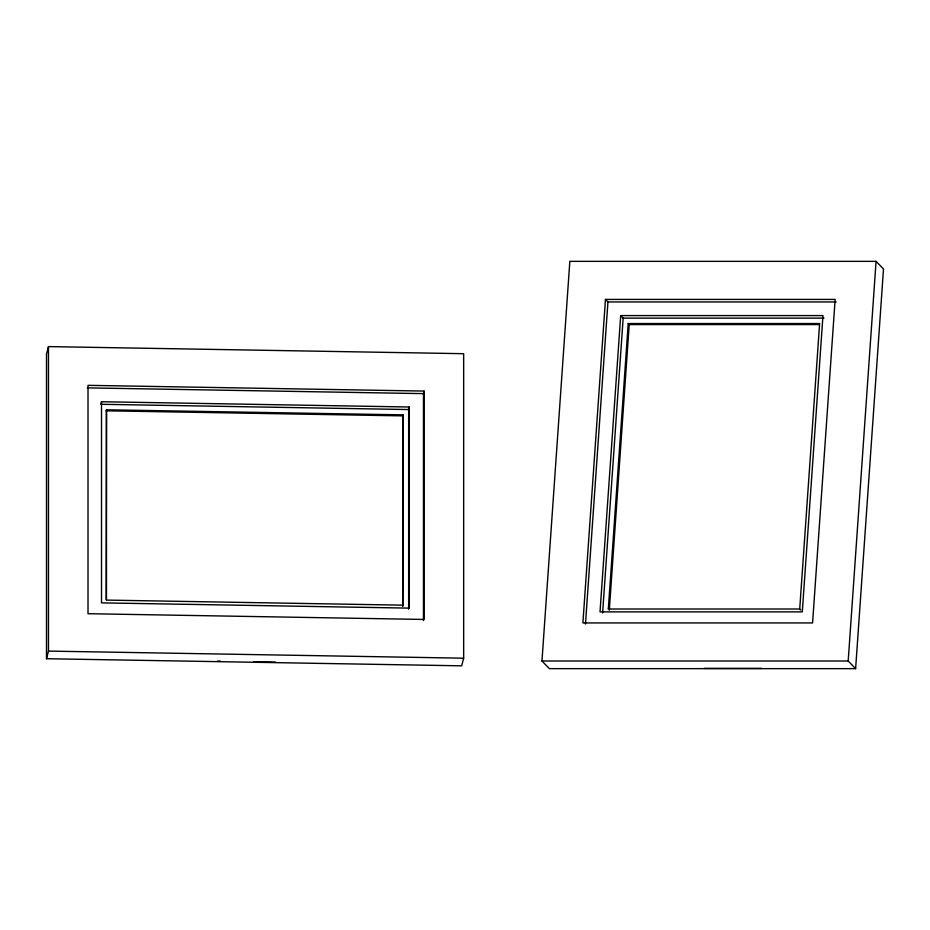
<?xml version="1.0" encoding="UTF-8"?>
<svg xmlns="http://www.w3.org/2000/svg" width="930" height="930" viewBox="0 0 930 930"><rect width="100%" height="100%" fill="white"/><g stroke="black" fill="none" stroke-linecap="round" stroke-linejoin="round"><path stroke-width="1.4" d="M541.969 660.998L569.834 261.353L876.072 261.353L883.5 269.003L855.623 668.647L549.398 668.647L541.969 660.998L848.195 660.998L855.623 668.647M605.465 299.413L582.901 622.937L812.576 622.937L835.14 299.413L605.465 299.413L607.941 301.959L836.163 301.959M585.481 624.042L607.941 301.959M620.694 315.584L600.024 611.87L802.299 611.87L822.969 315.584L620.694 315.584L623.17 318.13L823.992 318.13M602.605 612.975L623.17 318.13M628.227 323.547L629.215 324.57L609.313 610.022L608.325 609.011L628.227 323.547L819.621 323.547L799.719 609.011L800.707 610.022M848.195 660.998L876.072 261.353M48.465 346.599L46.5 354.225L46.5 658.719L461.687 665.822L463.663 658.184L463.663 353.691L48.465 346.599L48.465 651.093L46.5 658.719M101.51 401.737L100.847 404.283L408.654 409.549L409.316 407.003L101.51 401.737L101.51 602.873L409.316 608.127L409.316 407.003M106.206 599.664L106.473 409.793L403.039 414.861L402.771 606.186L403.039 414.861M423.464 620.543L423.464 393.623L424.115 391.077L88.013 385.334L88.013 613.707L424.115 619.45L424.115 391.077M629.215 324.57L819.167 324.57M608.325 609.011L799.719 609.011M704.184 668.379L761.6 668.379M87.35 387.88L423.464 393.623M106.206 410.804L402.771 415.873M403.039 605.163L106.473 600.094L106.473 409.793M48.465 651.093L463.663 658.184M217.515 661.079L220.41 661.125M253.681 661.695L275.385 662.067M408.654 409.549L408.654 609.231"/></g></svg>
